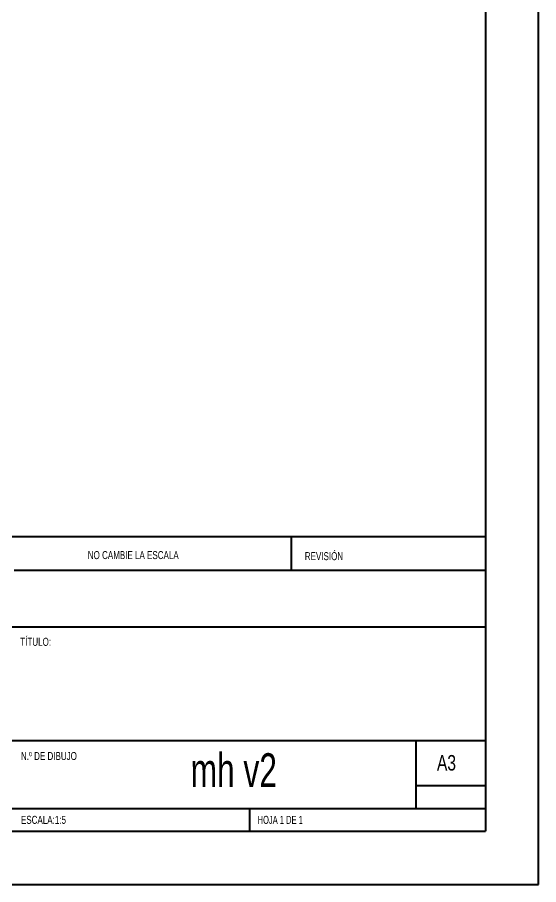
# Model space of a CAD drawing. Header units: inches. Extents: x 0 to 16.5, y 0 to 11.7.
# Drawn here: x 12.69 to 16.54, y 0.01 to 6.41 of the extents above; entities that cross this region are included whole.
import ezdxf

# ---------------------------------------------------------------- set-up
doc = ezdxf.new("R2010")
doc.units = ezdxf.units.IN
doc.header["$MEASUREMENT"] = 0
doc.styles.add('SLDTEXTSTYLE0', font='TXT', dxfattribs={"width": 0.7})
doc.styles.add('SLDTEXTSTYLE1', font='TXT', dxfattribs={"width": 0.75})
doc.styles.add('SLDTEXTSTYLE2', font='TXT', dxfattribs={"width": 0.681818})

msp = doc.modelspace()

# ---------------------------------------------------------------- linework, layer by layer
at = {"color": 7, "linetype": 'Continuous', "lineweight": 40}
for p, q in [((16.5385, 0.0085), (16.5385, 11.7014)), ((16.1448, 11.3077), (16.1448, 0.4022)), ((8.7748, 2.5774), (16.1448, 2.5774)), ((14.7118, 2.3264), (14.7118, 2.5774)), ((16.1448, 2.3264), (12.6645, 2.3264)), ((16.1448, 1.9081), (8.7748, 1.9081)), ((10.9244, 1.0714), (16.1448, 1.0714)), ((15.633, 0.5695), (15.633, 1.0714)), ((16.1448, 0.7368), (15.633, 0.7368)), ((8.7748, 0.5695), (16.1448, 0.5695)), ((14.4047, 0.4022), (14.4047, 0.5695)), ((0.9874, 0.4022), (16.1448, 0.4022)), ((0.0031, 0.0085), (16.5385, 0.0085))]:
    msp.add_line(p, q, dxfattribs=at)

# ---------------------------------------------------------------- texts
at = {"color": 7, "linetype": 'Continuous', "lineweight": 0}
for s, insert, char_height, attachment_point, style in [('NO CAMBIE LA ESCALA', (13.2084, 2.4704), 0.059055, 1, 'SLDTEXTSTYLE1'), ('REVISIÓN', (14.8113, 2.4626), 0.05906, 1, 'SLDTEXTSTYLE1'), ('TÍTULO:', (12.71, 1.8304), 0.05906, 1, 'SLDTEXTSTYLE1'), ('N.º DE DIBUJO', (12.7147, 0.9875), 0.059055, 1, 'SLDTEXTSTYLE1'), ('mh v2', (14.2866, 0.9782), 0.25, 2, 'SLDTEXTSTYLE0'), ('A3', (15.7874, 0.9652), 0.11458, 1, 'SLDTEXTSTYLE1'), ('ESCALA:1:5', (12.7147, 0.5163), 0.05906, 1, 'SLDTEXTSTYLE1'), ('HOJA 1 DE 1', (14.4629, 0.5163), 0.059055, 1, 'SLDTEXTSTYLE2')]:
    msp.add_mtext(s, dxfattribs=dict(at, insert=insert, char_height=char_height, attachment_point=attachment_point, style=style))

doc.saveas('drawing.dxf')
